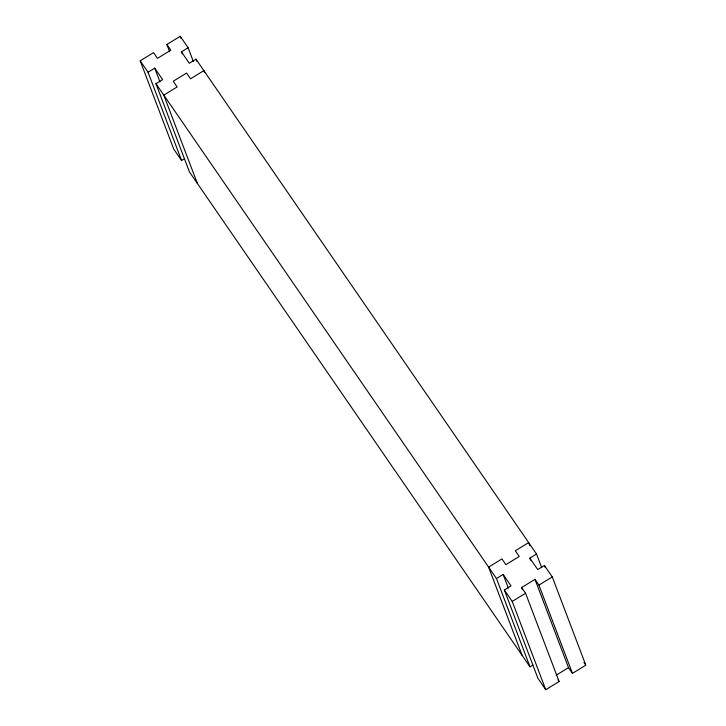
<?xml version="1.0" encoding="UTF-8"?>
<svg xmlns="http://www.w3.org/2000/svg" width="726" height="726" viewBox="0 0 726 726"><rect width="100%" height="100%" fill="white"/><g stroke="black" fill="none" stroke-linecap="round" stroke-linejoin="round"><path stroke-width="1.09" d="M184.458 158.767L181.591 160.519L173.723 149.075L140.191 60.802L153.54 52.635L157.478 58.352L170.828 50.185L166.889 44.468L180.239 36.3L188.116 47.744L193.307 61.401M181.591 160.519L148.059 72.237L154.738 68.153L162.606 79.597L155.936 83.681L189.468 171.962L530.007 666.813L532.875 665.07M182.235 53.924L181.436 51.827L188.116 47.744M541.723 567.705L536.532 554.038L195.993 59.187L189.314 63.271L181.436 51.827M530.007 666.813L496.475 578.54L503.154 574.457L511.022 585.9L504.352 589.984L537.884 678.256L545.761 689.7L559.111 681.533L525.579 593.26L521.64 587.534L534.989 579.366L538.928 585.092L572.46 673.365L585.809 665.197L552.277 576.925L544.409 565.481L537.73 569.565L529.853 558.122L536.532 554.038M545.761 689.7L512.22 601.418L525.579 593.26M538.928 585.092L552.277 576.925M556.125 675.225L568.522 667.648L534.989 579.366M583.994 662.557L585.21 664.317M568.522 667.648L572.46 673.365M140.191 60.802L148.059 72.237M155.936 83.681L496.475 578.54M504.352 589.984L512.22 601.418M557.985 679.899L559.111 681.533M544.409 565.481L545.208 567.587M529.853 545.752L528.655 542.603L515.306 550.762L519.244 556.488L505.895 564.656L501.956 558.929L488.598 567.097L522.139 655.378M529.853 558.122L530.652 560.227M521.64 587.534L522.439 589.639M503.154 574.457L508.345 588.114M204.659 72.727L203.861 70.622L190.511 78.789L186.573 73.072L173.224 81.239L177.162 86.957L163.804 95.124L197.345 183.397M195.993 59.187L196.791 61.283M180.239 36.3L181.037 38.405M166.889 44.468L169.684 51.818M154.738 68.153L159.929 81.82"/></g></svg>
